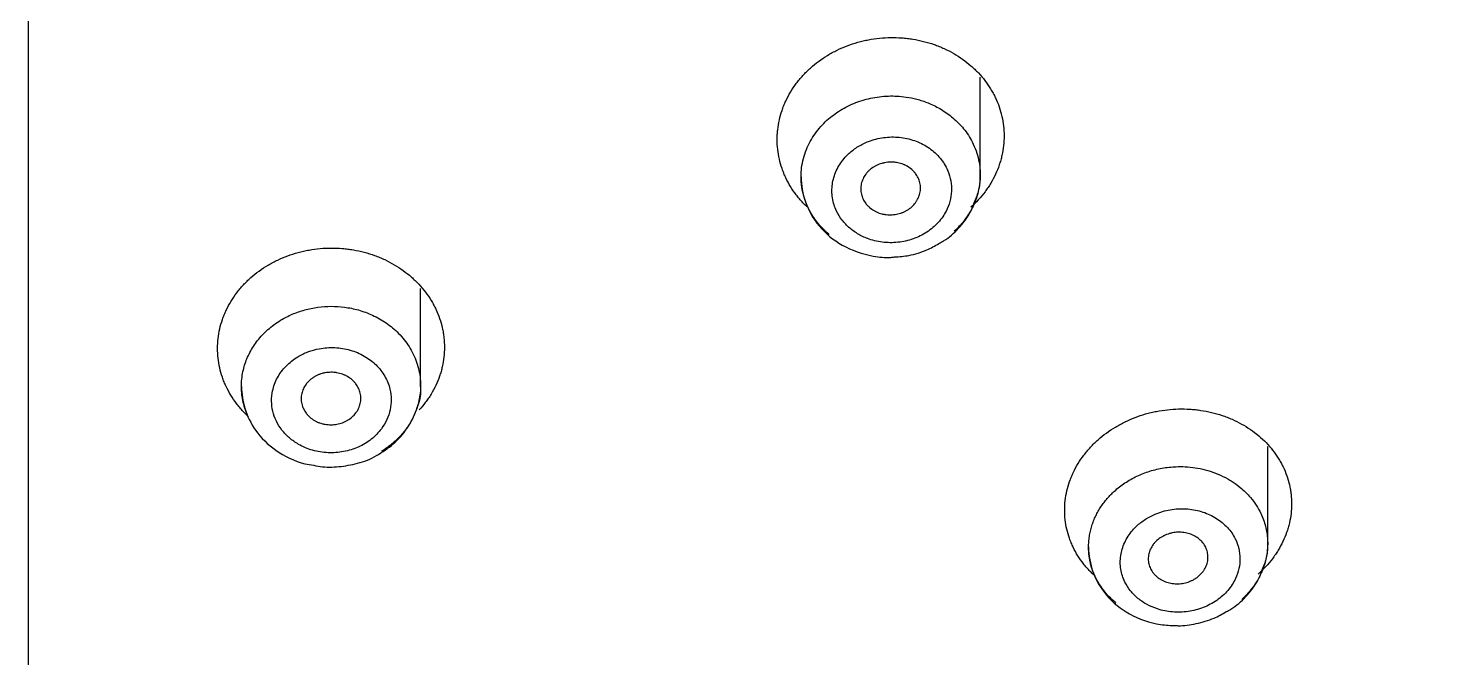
# Model space of a CAD drawing. Header units: millimetres. Extents: x 6110 to 6704, y -2661 to -1821.
# Drawn here: x 6338.01 to 6343.9, y -2176.34 to -2173.71 of the extents above; entities that cross this region are included whole.
import ezdxf

# ---------------------------------------------------------------- set-up
doc = ezdxf.new("R2010")
doc.units = ezdxf.units.MM
doc.header["$LTSCALE"] = 0.1
doc.linetypes.add('CENTERX2', pattern=[101.6, 63.5, -12.7, 12.7, -12.7])
doc.linetypes.add('HIDDEN2', pattern=[4.7625, 3.175, -1.5875])
doc.layers.add('1', color=4, linetype='HIDDEN2', lineweight=13)
doc.layers.add('DIM', color=3, linetype='Continuous', lineweight=9)
doc.layers.add('CENTER', color=1, linetype='CENTERX2')

msp = doc.modelspace()

# ---------------------------------------------------------------- hatches: boundary and pattern name
at = {"layer": 'DIM'}
h = msp.add_hatch(dxfattribs=at)
h.set_pattern_fill('ANSI31', color=2)
edge = h.paths.add_edge_path()
edge.add_line((6619.6172, -2595.9805), (6619.6172, -1962.2056))
edge.add_line((6634.6172, -1966.1101), (6619.6172, -1966.1101))
edge.add_line((6634.6172, -2610.9805), (6634.6172, -1966.1101))
edge.add_line((6634.6172, -2610.9805), (6184.4567, -2610.9805))
edge.add_line((6619.6172, -2595.9805), (6184.4567, -2595.9805))
edge.add_line((6184.4567, -2610.9805), (6184.4567, -2595.9805))

# ---------------------------------------------------------------- linework, layer by layer
at = {"layer": '1', "color": 7, "linetype": 'Continuous', "lineweight": -3}
for p, q in [((6341.9955, -2174.3218), (6341.9955, -2173.9126)), ((6339.6524, -2175.204), (6339.6524, -2174.7971)), ((6343.1992, -2175.8657), (6343.1992, -2175.4594))]:
    msp.add_line(p, q, dxfattribs=at)
for centre, major_axis, start_param, end_param in [((6338.0093, -2168.509), (-13.75, 0), 3.141606, 7.301236), ((6338.0093, -2168.8384), (13.1753, 0), 4.984867, 10.723113)]:
    msp.add_ellipse(centre, major_axis=major_axis, ratio=0.906308, start_param=start_param, end_param=end_param, dxfattribs=at)
for points, knots in [([(6341.2707, -2174.4557), (6341.2647, -2174.45), (6341.2589, -2174.4442), (6341.2483, -2174.433), (6341.2435, -2174.4276), (6341.2342, -2174.4167), (6341.2297, -2174.4111), (6341.2082, -2174.383), (6341.1936, -2174.3592), (6341.1787, -2174.3277), (6341.1759, -2174.3213), (6341.1706, -2174.3084), (6341.1682, -2174.3018), (6341.1614, -2174.2822), (6341.1576, -2174.2689), (6341.1486, -2174.2289), (6341.1455, -2174.2017), (6341.1455, -2174.167), (6341.1457, -2174.1601), (6341.1464, -2174.1463), (6341.147, -2174.1395), (6341.1493, -2174.119), (6341.1538, -2174.0918), (6341.1613, -2174.0651), (6341.1681, -2174.0452), (6341.1705, -2174.0386), (6341.1758, -2174.0254), (6341.1786, -2174.0189), (6341.1935, -2173.9869), (6341.2081, -2173.9625), (6341.2297, -2173.9336), (6341.2342, -2173.9279), (6341.2435, -2173.9167), (6341.2483, -2173.9111), (6341.2632, -2173.8948), (6341.2737, -2173.8844), (6341.3066, -2173.8548), (6341.3305, -2173.8371), (6341.363, -2173.8174), (6341.3696, -2173.8136), (6341.3831, -2173.8063), (6341.3899, -2173.8028), (6341.4105, -2173.7928), (6341.4385, -2173.7806), (6341.4677, -2173.771), (6341.49, -2173.7647), (6341.4975, -2173.7627), (6341.5127, -2173.7592), (6341.5204, -2173.7575), (6341.5588, -2173.7502), (6341.5896, -2173.7472), (6341.6361, -2173.7465), (6341.6516, -2173.7469), (6341.675, -2173.7487), (6341.6828, -2173.7494), (6341.6982, -2173.7512), (6341.7059, -2173.7523), (6341.744, -2173.7585), (6341.7736, -2173.766), (6341.8095, -2173.7786), (6341.8166, -2173.7813), (6341.8308, -2173.787), (6341.8378, -2173.79), (6341.8584, -2173.7995), (6341.8717, -2173.8063), (6341.9103, -2173.8285), (6341.9343, -2173.8455), (6341.9619, -2173.8695), (6341.9673, -2173.8745), (6341.9778, -2173.8845), (6341.9829, -2173.8896), (6341.9976, -2173.9053), (6342.016, -2173.9269), (6342.0319, -2173.9501), (6342.043, -2173.968), (6342.0465, -2173.9741), (6342.0532, -2173.9865), (6342.0563, -2173.9928), (6342.0712, -2174.0243), (6342.0802, -2174.0502), (6342.0893, -2174.0902), (6342.0916, -2174.1038), (6342.0947, -2174.1312), (6342.0955, -2174.1449), (6342.0955, -2174.1859), (6342.0925, -2174.2131), (6342.085, -2174.2469), (6342.0833, -2174.2536), (6342.0795, -2174.2671), (6342.0774, -2174.2738), (6342.0706, -2174.2936), (6342.0602, -2174.3195), (6342.047, -2174.3444), (6342.036, -2174.3626), (6342.0322, -2174.3687), (6342.0242, -2174.3806), (6342.02, -2174.3865), (6341.9982, -2174.4156), (6341.9784, -2174.4372), (6341.9562, -2174.4572)], [0, 0, 0, 0, 0.012003, 0.012003, 0.022514, 0.022514, 0.033024, 0.033024, 0.075067, 0.075067, 0.085577, 0.085577, 0.096088, 0.096088, 0.117109, 0.117109, 0.159152, 0.159152, 0.169662, 0.169662, 0.180173, 0.180173, 0.201194, 0.222215, 0.222215, 0.232726, 0.232726, 0.243236, 0.243236, 0.285279, 0.285279, 0.295789, 0.295789, 0.3063, 0.3063, 0.327321, 0.327321, 0.369364, 0.369364, 0.379874, 0.379874, 0.390385, 0.390385, 0.411406, 0.432427, 0.432427, 0.442938, 0.442938, 0.453449, 0.453449, 0.495491, 0.495491, 0.516512, 0.516512, 0.527023, 0.527023, 0.537533, 0.537533, 0.579576, 0.579576, 0.590086, 0.590086, 0.600597, 0.600597, 0.621618, 0.621618, 0.663661, 0.663661, 0.674171, 0.674171, 0.684682, 0.684682, 0.705703, 0.726724, 0.726724, 0.737235, 0.737235, 0.747745, 0.747745, 0.789788, 0.789788, 0.810809, 0.810809, 0.83183, 0.83183, 0.873873, 0.873873, 0.884383, 0.884383, 0.894894, 0.894894, 0.915915, 0.936936, 0.936936, 0.947447, 0.947447, 0.957958, 0.957958, 1, 1, 1, 1]), ([(6342.1579, -2180.4694), (6342.5135, -2180.3711), (6343.2867, -2180.1238), (6344.4384, -2179.6306), (6345.6009, -2179.0042), (6346.6903, -2178.2758), (6347.6959, -2177.4538), (6348.6093, -2176.5462), (6349.4169, -2175.5601), (6350.0231, -2174.6672), (6350.3241, -2174.0922), (6350.4244, -2173.8833)], [0, 0, 0, 0, 0.098503, 0.217993, 0.337456, 0.45688, 0.576251, 0.695554, 0.814775, 0.933902, 1, 1, 1, 1]), ([(6341.2455, -2174.3295), (6341.2455, -2174.3169), (6341.2471, -2174.2912), (6341.2545, -2174.2532), (6341.2667, -2174.2162), (6341.2832, -2174.1815), (6341.3035, -2174.1492), (6341.327, -2174.1197), (6341.3608, -2174.0854), (6341.4088, -2174.0494), (6341.4739, -2174.0172), (6341.5454, -2173.9967), (6341.6072, -2173.9906), (6341.6577, -2173.9922), (6341.6982, -2173.9972), (6341.7433, -2174.0076), (6341.7916, -2174.0252), (6341.8413, -2174.0515), (6341.8898, -2174.0879), (6341.934, -2174.1354), (6341.964, -2174.1846), (6341.9819, -2174.23), (6341.9913, -2174.2674), (6341.995, -2174.2981), (6341.9955, -2174.3162), (6341.9955, -2174.3219)], [0, 0, 0, 0, 0.036161, 0.073421, 0.109922, 0.145665, 0.180649, 0.214877, 0.248347, 0.310209, 0.372733, 0.435925, 0.499789, 0.529767, 0.564546, 0.604125, 0.648502, 0.697674, 0.751639, 0.810393, 0.873935, 0.911711, 0.948291, 0.983676, 1, 1, 1, 1]), ([(6341.8033, -2174.5375), (6341.811, -2174.5305), (6341.8254, -2174.5157), (6341.8435, -2174.4911), (6341.8601, -2174.4604), (6341.8727, -2174.423), (6341.8771, -2174.3795), (6341.8721, -2174.3363), (6341.8589, -2174.2994), (6341.8419, -2174.2695), (6341.8235, -2174.2457), (6341.8017, -2174.2244), (6341.777, -2174.2057), (6341.7496, -2174.1901), (6341.7201, -2174.1778), (6341.689, -2174.169), (6341.6568, -2174.1639), (6341.6239, -2174.1626), (6341.5911, -2174.165), (6341.5589, -2174.1713), (6341.5227, -2174.1829), (6341.4838, -2174.2019), (6341.45, -2174.2274), (6341.4248, -2174.2533), (6341.4067, -2174.2779), (6341.3924, -2174.3043), (6341.382, -2174.332), (6341.3758, -2174.3607), (6341.374, -2174.3897), (6341.3763, -2174.4186), (6341.3829, -2174.4469), (6341.3955, -2174.4786), (6341.4163, -2174.5125), (6341.4479, -2174.5454), (6341.4861, -2174.5725), (6341.525, -2174.5899), (6341.5613, -2174.6001), (6341.5935, -2174.6052), (6341.6263, -2174.6064), (6341.6591, -2174.6039), (6341.6914, -2174.5976), (6341.7225, -2174.5876), (6341.7519, -2174.5743), (6341.7792, -2174.5576), (6341.7956, -2174.5445), (6341.8033, -2174.5375)], [0, 0, 0, 0, 0.020905, 0.041623, 0.06249, 0.093796, 0.124945, 0.156274, 0.187408, 0.208386, 0.229106, 0.249928, 0.270869, 0.291585, 0.312438, 0.333354, 0.354057, 0.374925, 0.395859, 0.416554, 0.437412, 0.468736, 0.499989, 0.520878, 0.541617, 0.562607, 0.583427, 0.604126, 0.625085, 0.645914, 0.666624, 0.687576, 0.718736, 0.750032, 0.781201, 0.812499, 0.833345, 0.85407, 0.875021, 0.895861, 0.916584, 0.937524, 0.958373, 0.979089, 1, 1, 1, 1]), ([(6341.7089, -2174.4553), (6341.7031, -2174.4606), (6341.6968, -2174.4652), (6341.6866, -2174.4714), (6341.6831, -2174.4733), (6341.6759, -2174.4769), (6341.6721, -2174.4785), (6341.6608, -2174.4828), (6341.653, -2174.485), (6341.6409, -2174.4873), (6341.6369, -2174.4879), (6341.6286, -2174.4888), (6341.6246, -2174.489), (6341.6123, -2174.4892), (6341.6042, -2174.4886), (6341.5941, -2174.487), (6341.5921, -2174.4867), (6341.5881, -2174.4859), (6341.5822, -2174.4845), (6341.5726, -2174.4816), (6341.5652, -2174.4787), (6341.5598, -2174.4762), (6341.558, -2174.4753), (6341.5545, -2174.4735), (6341.5528, -2174.4726), (6341.5442, -2174.4677), (6341.5379, -2174.4632), (6341.5293, -2174.4557), (6341.5265, -2174.4531), (6341.5213, -2174.4476), (6341.5189, -2174.4447), (6341.5121, -2174.4358), (6341.5082, -2174.4295), (6341.5035, -2174.4196), (6341.5021, -2174.4162), (6341.4997, -2174.4093), (6341.4987, -2174.4058), (6341.4963, -2174.3953), (6341.4955, -2174.3881), (6341.4955, -2174.3736), (6341.4963, -2174.3664), (6341.4986, -2174.3557), (6341.4996, -2174.3522), (6341.502, -2174.3452), (6341.5034, -2174.3418), (6341.5081, -2174.3316), (6341.5119, -2174.3252), (6341.5187, -2174.3161), (6341.5211, -2174.3132), (6341.5264, -2174.3074), (6341.5291, -2174.3047), (6341.5378, -2174.2969), (6341.5441, -2174.2922), (6341.5543, -2174.286), (6341.5579, -2174.2841), (6341.5651, -2174.2805), (6341.5725, -2174.2773), (6341.5801, -2174.2748), (6341.586, -2174.2731), (6341.588, -2174.2726), (6341.592, -2174.2717), (6341.594, -2174.2712), (6341.6041, -2174.2693), (6341.6122, -2174.2685), (6341.6244, -2174.2683), (6341.6285, -2174.2684), (6341.6347, -2174.2688), (6341.6367, -2174.269), (6341.6408, -2174.2695), (6341.6428, -2174.2697), (6341.6528, -2174.2714), (6341.6606, -2174.2733), (6341.672, -2174.2773), (6341.6757, -2174.2788), (6341.683, -2174.2821), (6341.6865, -2174.2839), (6341.6966, -2174.2897), (6341.7029, -2174.2942), (6341.7117, -2174.3017), (6341.7144, -2174.3044), (6341.7196, -2174.3099), (6341.7245, -2174.3156), (6341.7287, -2174.3217), (6341.7326, -2174.328), (6341.7343, -2174.3312), (6341.7391, -2174.3412), (6341.7414, -2174.348), (6341.7438, -2174.3586), (6341.7445, -2174.3621), (6341.7453, -2174.3694), (6341.7455, -2174.373), (6341.7455, -2174.3838), (6341.7447, -2174.3909), (6341.7424, -2174.4016), (6341.7414, -2174.4052), (6341.739, -2174.4122), (6341.7363, -2174.419), (6341.7328, -2174.4256), (6341.729, -2174.432), (6341.7268, -2174.4352), (6341.72, -2174.4444), (6341.7148, -2174.4501), (6341.7089, -2174.4553)], [0, 0, 0, 0, 0.03125, 0.03125, 0.046875, 0.046875, 0.0625, 0.0625, 0.09375, 0.09375, 0.109375, 0.109375, 0.125, 0.125, 0.15625, 0.15625, 0.164062, 0.164062, 0.171875, 0.1875, 0.203125, 0.203125, 0.210937, 0.210937, 0.21875, 0.21875, 0.25, 0.25, 0.265625, 0.265625, 0.28125, 0.28125, 0.3125, 0.3125, 0.328125, 0.328125, 0.34375, 0.34375, 0.375, 0.375, 0.40625, 0.40625, 0.421875, 0.421875, 0.4375, 0.4375, 0.46875, 0.46875, 0.484375, 0.484375, 0.5, 0.5, 0.53125, 0.53125, 0.546875, 0.546875, 0.5625, 0.578125, 0.578125, 0.585937, 0.585937, 0.59375, 0.59375, 0.625, 0.625, 0.640625, 0.640625, 0.648437, 0.648437, 0.65625, 0.65625, 0.6875, 0.6875, 0.703125, 0.703125, 0.71875, 0.71875, 0.75, 0.75, 0.765625, 0.765625, 0.78125, 0.796875, 0.796875, 0.8125, 0.8125, 0.84375, 0.84375, 0.859375, 0.859375, 0.875, 0.875, 0.90625, 0.90625, 0.921875, 0.921875, 0.9375, 0.953125, 0.953125, 0.96875, 0.96875, 1, 1, 1, 1]), ([(6341.3629, -2174.5711), (6341.3608, -2174.5694), (6341.3493, -2174.5596), (6341.3302, -2174.541), (6341.3082, -2174.5147), (6341.2904, -2174.4885), (6341.2765, -2174.4631), (6341.2658, -2174.4388), (6341.258, -2174.4161), (6341.2526, -2174.3952), (6341.249, -2174.3762), (6341.2468, -2174.3593), (6341.2458, -2174.3447), (6341.2455, -2174.335), (6341.2455, -2174.3302), (6341.2455, -2174.3295)], [0, 0, 0, 0, 0.027999, 0.1577, 0.279008, 0.391919, 0.496433, 0.59255, 0.680266, 0.759583, 0.830498, 0.893012, 0.947122, 0.99283, 1, 1, 1, 1]), ([(6341.2455, -2174.3296), (6341.246, -2174.3667), (6341.2585, -2174.4389), (6341.3166, -2174.5414), (6341.4156, -2174.6239), (6341.5252, -2174.6607), (6341.6022, -2174.6696), (6341.6318, -2174.6662), (6341.637, -2174.6655)], [0, 0, 0, 0, 0.192037, 0.39745, 0.616766, 0.851125, 0.974082, 1, 1, 1, 1]), ([(6341.9955, -2174.3219), (6341.9955, -2174.3281), (6341.9949, -2174.3459), (6341.9914, -2174.3747), (6341.9843, -2174.4045), (6341.9782, -2174.4226), (6341.9754, -2174.4299)], [0, 0, 0, 0, 0.170522, 0.485428, 0.788926, 1, 1, 1, 1]), ([(6341.8224, -2174.6089), (6341.8293, -2174.6056), (6341.8603, -2174.5891), (6341.9066, -2174.5464), (6341.9509, -2174.4893), (6341.9675, -2174.4486), (6341.9727, -2174.4319)], [0, 0, 0, 0, 0.092195, 0.429621, 0.775613, 1, 1, 1, 1]), ([(6341.9754, -2174.4299), (6341.9743, -2174.4328), (6341.9693, -2174.4453), (6341.9591, -2174.4667), (6341.9434, -2174.4929), (6341.926, -2174.5168), (6341.9072, -2174.5383), (6341.8939, -2174.5515), (6341.8871, -2174.5577)], [0, 0, 0, 0, 0.059118, 0.263935, 0.460429, 0.648604, 0.82846, 1, 1, 1, 1]), ([(6338.927, -2175.3295), (6338.921, -2175.3239), (6338.9152, -2175.318), (6338.9046, -2175.3067), (6338.8998, -2175.3013), (6338.8906, -2175.2904), (6338.8861, -2175.2848), (6338.8646, -2175.2566), (6338.8501, -2175.2327), (6338.8353, -2175.2013), (6338.8325, -2175.1949), (6338.8273, -2175.182), (6338.8248, -2175.1755), (6338.8181, -2175.1558), (6338.8144, -2175.1427), (6338.8054, -2175.1027), (6338.8024, -2175.0757), (6338.8024, -2175.0344), (6338.8032, -2175.0207), (6338.8063, -2174.9935), (6338.8109, -2174.9666), (6338.8184, -2174.9401), (6338.8252, -2174.9204), (6338.8277, -2174.9139), (6338.833, -2174.9009), (6338.8358, -2174.8944), (6338.8508, -2174.8627), (6338.8654, -2174.8387), (6338.887, -2174.8102), (6338.8915, -2174.8045), (6338.9008, -2174.7935), (6338.9056, -2174.788), (6338.9205, -2174.7719), (6338.931, -2174.7617), (6338.9639, -2174.7326), (6338.9879, -2174.7152), (6339.0204, -2174.6959), (6339.027, -2174.6922), (6339.0405, -2174.685), (6339.0473, -2174.6816), (6339.0679, -2174.6718), (6339.0959, -2174.6601), (6339.1251, -2174.6507), (6339.1475, -2174.6447), (6339.155, -2174.6428), (6339.1701, -2174.6394), (6339.1778, -2174.6379), (6339.2162, -2174.631), (6339.2471, -2174.6282), (6339.2936, -2174.6281), (6339.3091, -2174.6287), (6339.3325, -2174.6306), (6339.3403, -2174.6314), (6339.3558, -2174.6334), (6339.3634, -2174.6346), (6339.4016, -2174.6411), (6339.4312, -2174.649), (6339.4671, -2174.6619), (6339.4742, -2174.6647), (6339.4884, -2174.6706), (6339.4954, -2174.6736), (6339.516, -2174.6833), (6339.5293, -2174.6903), (6339.5679, -2174.7129), (6339.5918, -2174.7301), (6339.6194, -2174.7544), (6339.6248, -2174.7594), (6339.6353, -2174.7695), (6339.6403, -2174.7746), (6339.6551, -2174.7904), (6339.6734, -2174.8122), (6339.6893, -2174.8355), (6339.7003, -2174.8536), (6339.7038, -2174.8597), (6339.7105, -2174.8721), (6339.7136, -2174.8784), (6339.7285, -2174.9099), (6339.7374, -2174.9359), (6339.7449, -2174.9692), (6339.7462, -2174.9759), (6339.7485, -2174.9895), (6339.7494, -2174.9963), (6339.7517, -2175.0168), (6339.7524, -2175.0304), (6339.7524, -2175.0712), (6339.7493, -2175.0982), (6339.7417, -2175.1318), (6339.74, -2175.1385), (6339.7362, -2175.1518), (6339.7341, -2175.1584), (6339.7273, -2175.178), (6339.7168, -2175.2037), (6339.7036, -2175.2283), (6339.6926, -2175.2463), (6339.6888, -2175.2523), (6339.6807, -2175.2641), (6339.6765, -2175.2699), (6339.6643, -2175.2859), (6339.656, -2175.2959), (6339.6472, -2175.3055)], [0, 0, 0, 0, 0.012245, 0.012245, 0.023005, 0.023005, 0.033765, 0.033765, 0.076804, 0.076804, 0.087564, 0.087564, 0.098324, 0.098324, 0.119843, 0.119843, 0.162883, 0.162883, 0.184403, 0.184403, 0.205922, 0.227442, 0.227442, 0.238202, 0.238202, 0.248962, 0.248962, 0.292001, 0.292001, 0.302761, 0.302761, 0.313521, 0.313521, 0.335041, 0.335041, 0.37808, 0.37808, 0.38884, 0.38884, 0.3996, 0.3996, 0.42112, 0.442639, 0.442639, 0.453399, 0.453399, 0.464159, 0.464159, 0.507199, 0.507199, 0.528718, 0.528718, 0.539478, 0.539478, 0.550238, 0.550238, 0.593277, 0.593277, 0.604037, 0.604037, 0.614797, 0.614797, 0.636317, 0.636317, 0.679356, 0.679356, 0.690116, 0.690116, 0.700876, 0.700876, 0.722396, 0.743916, 0.743916, 0.754675, 0.754675, 0.765435, 0.765435, 0.808475, 0.808475, 0.819235, 0.819235, 0.829994, 0.829994, 0.851514, 0.851514, 0.894554, 0.894554, 0.905313, 0.905313, 0.916073, 0.916073, 0.937593, 0.959113, 0.959113, 0.969873, 0.969873, 0.980633, 0.980633, 1, 1, 1, 1]), ([(6341.637, -2174.6655), (6341.6574, -2174.6648), (6341.7033, -2174.6598), (6341.7669, -2174.6404), (6341.8063, -2174.6193), (6341.8224, -2174.6089)], [0, 0, 0, 0, 0.306686, 0.704839, 1, 1, 1, 1]), ([(6338.9318, -2175.3358), (6338.9272, -2175.3261), (6338.9189, -2175.306), (6338.9097, -2175.2747), (6338.904, -2175.2424), (6338.9018, -2175.2098), (6338.9033, -2175.1771), (6338.9081, -2175.1465), (6338.9155, -2175.1179), (6338.9251, -2175.0914), (6338.9374, -2175.0652), (6338.9523, -2175.0397), (6338.9699, -2175.0151), (6338.9901, -2174.9916), (6339.0129, -2174.9694), (6339.0383, -2174.9489), (6339.0716, -2174.9265), (6339.1143, -2174.9045), (6339.1668, -2174.886), (6339.2216, -2174.8748), (6339.2776, -2174.8709), (6339.3349, -2174.8745), (6339.3937, -2174.8865), (6339.4531, -2174.9083), (6339.5106, -2174.941), (6339.5631, -2174.9851), (6339.6072, -2175.0405), (6339.6334, -2175.0946), (6339.6464, -2175.141), (6339.6518, -2175.1763), (6339.653, -2175.2105), (6339.6504, -2175.2433), (6339.6445, -2175.2743), (6339.6359, -2175.3033), (6339.6249, -2175.3302), (6339.6122, -2175.355), (6339.598, -2175.3775), (6339.5829, -2175.3979), (6339.5671, -2175.4161), (6339.551, -2175.4323), (6339.5349, -2175.4466), (6339.5191, -2175.4591), (6339.5038, -2175.47), (6339.4936, -2175.4765), (6339.4886, -2175.4795)], [0, 0, 0, 0, 0.021055, 0.042808, 0.064562, 0.086317, 0.108071, 0.129826, 0.148085, 0.166615, 0.185418, 0.204494, 0.223842, 0.243464, 0.263358, 0.283526, 0.303967, 0.337315, 0.370519, 0.403581, 0.436502, 0.469675, 0.505196, 0.543066, 0.583286, 0.625854, 0.670771, 0.718036, 0.742639, 0.766313, 0.789055, 0.810867, 0.831749, 0.851699, 0.870719, 0.888807, 0.905965, 0.922192, 0.937488, 0.951852, 0.965286, 0.977788, 0.98936, 1, 1, 1, 1]), ([(6339.4201, -2175.4466), (6339.4292, -2175.4411), (6339.4464, -2175.4292), (6339.4694, -2175.4084), (6339.4924, -2175.3813), (6339.5128, -2175.347), (6339.5265, -2175.3052), (6339.531, -2175.2621), (6339.5262, -2175.2237), (6339.5161, -2175.1913), (6339.5032, -2175.1648), (6339.4866, -2175.1401), (6339.4665, -2175.1174), (6339.4431, -2175.0972), (6339.4168, -2175.0799), (6339.3883, -2175.0657), (6339.3579, -2175.055), (6339.326, -2175.0479), (6339.2934, -2175.0444), (6339.2605, -2175.0448), (6339.2225, -2175.0498), (6339.1804, -2175.0615), (6339.1418, -2175.0804), (6339.1116, -2175.1013), (6339.0886, -2175.1222), (6339.0689, -2175.1455), (6339.0527, -2175.1707), (6339.0404, -2175.1976), (6339.031, -2175.2302), (6339.027, -2175.2688), (6339.0324, -2175.3118), (6339.0471, -2175.3532), (6339.0708, -2175.3911), (6339.1023, -2175.4243), (6339.1366, -2175.4483), (6339.1698, -2175.4648), (6339.2003, -2175.4755), (6339.2321, -2175.4825), (6339.2648, -2175.4859), (6339.2977, -2175.4855), (6339.3302, -2175.4813), (6339.3619, -2175.4734), (6339.3922, -2175.4619), (6339.411, -2175.452), (6339.4201, -2175.4466)], [0, 0, 0, 0, 0.020913, 0.041633, 0.062503, 0.093837, 0.124968, 0.156315, 0.187437, 0.208409, 0.229131, 0.24996, 0.270882, 0.291597, 0.312471, 0.333378, 0.354076, 0.374957, 0.395895, 0.416591, 0.437454, 0.468777, 0.500041, 0.520913, 0.541654, 0.562653, 0.583457, 0.604161, 0.625133, 0.656282, 0.687578, 0.718753, 0.750042, 0.781232, 0.812514, 0.833368, 0.854096, 0.875037, 0.895877, 0.916599, 0.937533, 0.958374, 0.979087, 1, 1, 1, 1]), ([(6339.3659, -2175.3354), (6339.3601, -2175.3405), (6339.3538, -2175.3451), (6339.3437, -2175.3512), (6339.3402, -2175.353), (6339.3329, -2175.3565), (6339.3292, -2175.3581), (6339.3178, -2175.3623), (6339.31, -2175.3644), (6339.298, -2175.3666), (6339.2939, -2175.3672), (6339.2857, -2175.3679), (6339.2816, -2175.3681), (6339.2694, -2175.3682), (6339.2612, -2175.3676), (6339.2512, -2175.3659), (6339.2491, -2175.3655), (6339.2451, -2175.3646), (6339.2392, -2175.3632), (6339.2296, -2175.3603), (6339.2222, -2175.3573), (6339.215, -2175.3539), (6339.2115, -2175.3521), (6339.2012, -2175.3461), (6339.1949, -2175.3416), (6339.1862, -2175.3341), (6339.1835, -2175.3314), (6339.1783, -2175.3259), (6339.1758, -2175.323), (6339.169, -2175.3141), (6339.1651, -2175.3078), (6339.1604, -2175.2979), (6339.159, -2175.2945), (6339.1566, -2175.2876), (6339.1556, -2175.2841), (6339.1532, -2175.2736), (6339.1524, -2175.2665), (6339.1524, -2175.252), (6339.1532, -2175.2448), (6339.1555, -2175.2343), (6339.1565, -2175.2308), (6339.1589, -2175.2239), (6339.1603, -2175.2205), (6339.165, -2175.2104), (6339.1688, -2175.2041), (6339.1756, -2175.1951), (6339.178, -2175.1922), (6339.1832, -2175.1865), (6339.186, -2175.1838), (6339.1946, -2175.1762), (6339.2009, -2175.1716), (6339.2111, -2175.1655), (6339.2147, -2175.1636), (6339.2219, -2175.1601), (6339.2293, -2175.157), (6339.2369, -2175.1545), (6339.2428, -2175.1529), (6339.2448, -2175.1524), (6339.2488, -2175.1515), (6339.2508, -2175.1511), (6339.2609, -2175.1493), (6339.269, -2175.1485), (6339.2812, -2175.1484), (6339.2853, -2175.1486), (6339.2915, -2175.149), (6339.2935, -2175.1493), (6339.2976, -2175.1498), (6339.2996, -2175.1501), (6339.3097, -2175.1517), (6339.3175, -2175.1538), (6339.3288, -2175.1578), (6339.3326, -2175.1594), (6339.3398, -2175.1627), (6339.3433, -2175.1645), (6339.3535, -2175.1705), (6339.3598, -2175.175), (6339.3686, -2175.1826), (6339.3713, -2175.1852), (6339.3765, -2175.1908), (6339.3814, -2175.1965), (6339.3856, -2175.2026), (6339.3895, -2175.2089), (6339.3912, -2175.2122), (6339.396, -2175.2221), (6339.3983, -2175.229), (6339.4008, -2175.2395), (6339.4014, -2175.243), (6339.4022, -2175.2503), (6339.4024, -2175.2538), (6339.4024, -2175.2646), (6339.4017, -2175.2717), (6339.3993, -2175.2823), (6339.3983, -2175.2859), (6339.3959, -2175.2928), (6339.3932, -2175.2995), (6339.3897, -2175.306), (6339.3859, -2175.3124), (6339.3838, -2175.3155), (6339.377, -2175.3246), (6339.3718, -2175.3302), (6339.3659, -2175.3354)], [0, 0, 0, 0, 0.03125, 0.03125, 0.046875, 0.046875, 0.0625, 0.0625, 0.09375, 0.09375, 0.109375, 0.109375, 0.125, 0.125, 0.15625, 0.15625, 0.164063, 0.164063, 0.171875, 0.1875, 0.203125, 0.203125, 0.21875, 0.21875, 0.25, 0.25, 0.265625, 0.265625, 0.28125, 0.28125, 0.3125, 0.3125, 0.328125, 0.328125, 0.34375, 0.34375, 0.375, 0.375, 0.40625, 0.40625, 0.421875, 0.421875, 0.4375, 0.4375, 0.46875, 0.46875, 0.484375, 0.484375, 0.5, 0.5, 0.53125, 0.53125, 0.546875, 0.546875, 0.5625, 0.578125, 0.578125, 0.585938, 0.585938, 0.59375, 0.59375, 0.625, 0.625, 0.640625, 0.640625, 0.648438, 0.648438, 0.65625, 0.65625, 0.6875, 0.6875, 0.703125, 0.703125, 0.71875, 0.71875, 0.75, 0.75, 0.765625, 0.765625, 0.78125, 0.796875, 0.796875, 0.8125, 0.8125, 0.84375, 0.84375, 0.859375, 0.859375, 0.875, 0.875, 0.90625, 0.90625, 0.921875, 0.921875, 0.9375, 0.953125, 0.953125, 0.96875, 0.96875, 1, 1, 1, 1]), ([(6338.9026, -2175.2082), (6338.903, -2175.2395), (6338.9127, -2175.3032), (6338.9587, -2175.3983), (6339.0449, -2175.4815), (6339.1352, -2175.5266), (6339.1925, -2175.5361), (6339.2049, -2175.5376)], [0, 0, 0, 0, 0.19245, 0.410643, 0.655419, 0.926885, 1, 1, 1, 1]), ([(6339.3985, -2175.5259), (6339.3987, -2175.5259), (6339.4268, -2175.52), (6339.4793, -2175.4929), (6339.5497, -2175.4427), (6339.6059, -2175.3745), (6339.6297, -2175.3227), (6339.6384, -2175.2947)], [0, 0, 0, 0, 0.001665, 0.238434, 0.485502, 0.741348, 1, 1, 1, 1]), ([(6342.4711, -2175.997), (6342.4659, -2175.9922), (6342.4608, -2175.9872), (6342.4509, -2175.977), (6342.4462, -2175.9718), (6342.437, -2175.9613), (6342.4325, -2175.9559), (6342.4112, -2175.9287), (6342.3967, -2175.9056), (6342.382, -2175.8751), (6342.3792, -2175.8689), (6342.374, -2175.8563), (6342.3715, -2175.85), (6342.3648, -2175.8308), (6342.3611, -2175.818), (6342.3522, -2175.779), (6342.3492, -2175.7524), (6342.3492, -2175.7118), (6342.35, -2175.6983), (6342.3531, -2175.6716), (6342.3577, -2175.645), (6342.3653, -2175.6187), (6342.3721, -2175.5992), (6342.3746, -2175.5927), (6342.3799, -2175.5798), (6342.3827, -2175.5734), (6342.3977, -2175.5418), (6342.4124, -2175.5178), (6342.4341, -2175.4893), (6342.4386, -2175.4836), (6342.4479, -2175.4725), (6342.4527, -2175.467), (6342.4677, -2175.4509), (6342.4783, -2175.4406), (6342.5114, -2175.4112), (6342.5354, -2175.3936), (6342.5681, -2175.3739), (6342.5747, -2175.3701), (6342.5882, -2175.3628), (6342.5951, -2175.3593), (6342.6157, -2175.3492), (6342.6439, -2175.3371), (6342.6732, -2175.3273), (6342.6956, -2175.3209), (6342.7031, -2175.3189), (6342.7184, -2175.3153), (6342.7261, -2175.3136), (6342.7645, -2175.3061), (6342.7954, -2175.3028), (6342.842, -2175.3017), (6342.8575, -2175.302), (6342.8809, -2175.3034), (6342.8887, -2175.3041), (6342.9041, -2175.3057), (6342.9118, -2175.3067), (6342.9498, -2175.3123), (6342.9794, -2175.3194), (6343.0152, -2175.3314), (6343.0223, -2175.334), (6343.0365, -2175.3394), (6343.0434, -2175.3423), (6343.064, -2175.3513), (6343.0772, -2175.3579), (6343.1156, -2175.3792), (6343.1394, -2175.3955), (6343.1835, -2175.4326), (6343.203, -2175.4528), (6343.2285, -2175.4853), (6343.2364, -2175.4966), (6343.2474, -2175.514), (6343.2508, -2175.5199), (6343.2575, -2175.532), (6343.2606, -2175.538), (6343.2754, -2175.5686), (6343.2842, -2175.5938), (6343.2917, -2175.6263), (6343.293, -2175.6328), (6343.2953, -2175.646), (6343.2962, -2175.6527), (6343.2985, -2175.6728), (6343.2992, -2175.6861), (6343.2992, -2175.7262), (6343.2961, -2175.7528), (6343.2885, -2175.786), (6343.2867, -2175.7926), (6343.2829, -2175.8058), (6343.2808, -2175.8124), (6343.274, -2175.8318), (6343.2635, -2175.8573), (6343.2502, -2175.8818), (6343.2392, -2175.8999), (6343.2354, -2175.9058), (6343.2273, -2175.9176), (6343.2231, -2175.9235), (6343.2012, -2175.9522), (6343.1813, -2175.9737), (6343.159, -2175.9934)], [0, 0, 0, 0, 0.010547, 0.010547, 0.021073, 0.021073, 0.031599, 0.031599, 0.073704, 0.073704, 0.08423, 0.08423, 0.094756, 0.094756, 0.115808, 0.115808, 0.157913, 0.157913, 0.178965, 0.178965, 0.200017, 0.221069, 0.221069, 0.231595, 0.231595, 0.242121, 0.242121, 0.284226, 0.284226, 0.294752, 0.294752, 0.305278, 0.305278, 0.32633, 0.32633, 0.368434, 0.368434, 0.37896, 0.37896, 0.389487, 0.389487, 0.410539, 0.431591, 0.431591, 0.442117, 0.442117, 0.452643, 0.452643, 0.494748, 0.494748, 0.5158, 0.5158, 0.526326, 0.526326, 0.536852, 0.536852, 0.578956, 0.578956, 0.589482, 0.589482, 0.600008, 0.600008, 0.621061, 0.621061, 0.663165, 0.663165, 0.705269, 0.705269, 0.726322, 0.726322, 0.736848, 0.736848, 0.747374, 0.747374, 0.789478, 0.789478, 0.800004, 0.800004, 0.81053, 0.81053, 0.831583, 0.831583, 0.873687, 0.873687, 0.884213, 0.884213, 0.894739, 0.894739, 0.915791, 0.936843, 0.936843, 0.94737, 0.94737, 0.957896, 0.957896, 1, 1, 1, 1]), ([(6339.2049, -2175.5376), (6339.217, -2175.5404), (6339.2545, -2175.547), (6339.321, -2175.5445), (6339.3725, -2175.534), (6339.3985, -2175.5259)], [0, 0, 0, 0, 0.18939, 0.586635, 1, 1, 1, 1]), ([(6342.4492, -2175.8798), (6342.4492, -2175.8726), (6342.4498, -2175.8578), (6342.4523, -2175.8356), (6342.4566, -2175.8132), (6342.4626, -2175.7914), (6342.4701, -2175.7702), (6342.4791, -2175.7497), (6342.4894, -2175.7301), (6342.501, -2175.7114), (6342.5137, -2175.6935), (6342.5274, -2175.6766), (6342.5421, -2175.6607), (6342.5657, -2175.6381), (6342.601, -2175.6106), (6342.6509, -2175.5823), (6342.7057, -2175.561), (6342.764, -2175.5473), (6342.8175, -2175.5426), (6342.865, -2175.5439), (6342.9066, -2175.5491), (6342.9491, -2175.559), (6342.9917, -2175.574), (6343.0253, -2175.5904), (6343.0564, -2175.6092), (6343.09, -2175.6337), (6343.1336, -2175.6766), (6343.1644, -2175.7242), (6343.182, -2175.766), (6343.1905, -2175.7933), (6343.1961, -2175.8206), (6343.1987, -2175.8448), (6343.1992, -2175.8598), (6343.1992, -2175.8657)], [0, 0, 0, 0, 0.020712, 0.042875, 0.064745, 0.086322, 0.107608, 0.128602, 0.149304, 0.169716, 0.189837, 0.209667, 0.229209, 0.24846, 0.297701, 0.347423, 0.397634, 0.448342, 0.499553, 0.533589, 0.569335, 0.606792, 0.645962, 0.686845, 0.705643, 0.743101, 0.799187, 0.873854, 0.902004, 0.929522, 0.956407, 0.982659, 1, 1, 1, 1]), ([(6343.0106, -2176.0838), (6343.0184, -2176.0768), (6343.0328, -2176.0621), (6343.0509, -2176.0379), (6343.0676, -2176.0075), (6343.0802, -2175.9708), (6343.0846, -2175.9282), (6343.0796, -2175.886), (6343.0665, -2175.8501), (6343.0496, -2175.8211), (6343.0313, -2175.7982), (6343.0096, -2175.7776), (6342.9849, -2175.7596), (6342.9576, -2175.7447), (6342.9282, -2175.733), (6342.8971, -2175.7247), (6342.8648, -2175.7201), (6342.832, -2175.7192), (6342.7991, -2175.722), (6342.7668, -2175.7285), (6342.7305, -2175.7403), (6342.6915, -2175.7594), (6342.6575, -2175.7848), (6342.6323, -2175.8106), (6342.6141, -2175.8349), (6342.5998, -2175.861), (6342.5893, -2175.8883), (6342.5832, -2175.9163), (6342.5813, -2175.9447), (6342.5836, -2175.973), (6342.5902, -2176.0005), (6342.6027, -2176.0313), (6342.6235, -2176.0641), (6342.655, -2176.0959), (6342.6931, -2176.1219), (6342.7319, -2176.1385), (6342.7681, -2176.1481), (6342.8004, -2176.1527), (6342.8332, -2176.1535), (6342.866, -2176.1507), (6342.8984, -2176.1441), (6342.9295, -2176.134), (6342.9591, -2176.1205), (6342.9864, -2176.1038), (6343.0029, -2176.0908), (6343.0106, -2176.0838)], [0, 0, 0, 0, 0.020894, 0.04161, 0.062492, 0.093773, 0.124945, 0.15624, 0.187403, 0.208354, 0.229076, 0.249921, 0.270849, 0.291567, 0.312434, 0.333352, 0.354058, 0.374926, 0.395867, 0.416565, 0.437417, 0.468743, 0.499998, 0.520879, 0.541618, 0.56261, 0.58343, 0.604129, 0.625082, 0.645926, 0.666636, 0.68757, 0.718759, 0.750025, 0.781228, 0.812496, 0.833365, 0.854091, 0.875023, 0.895879, 0.916599, 0.937528, 0.958377, 0.979087, 1, 1, 1, 1]), ([(6342.9128, -2175.9997), (6342.907, -2176.005), (6342.9006, -2176.0096), (6342.8904, -2176.0158), (6342.8869, -2176.0178), (6342.8797, -2176.0213), (6342.8759, -2176.023), (6342.8645, -2176.0274), (6342.8567, -2176.0297), (6342.8447, -2176.0321), (6342.8406, -2176.0327), (6342.8324, -2176.0337), (6342.8283, -2176.0339), (6342.816, -2176.0343), (6342.8079, -2176.0338), (6342.7958, -2176.0321), (6342.7918, -2176.0313), (6342.784, -2176.0295), (6342.7763, -2176.0274), (6342.769, -2176.0246), (6342.7617, -2176.0215), (6342.7582, -2176.0197), (6342.748, -2176.0141), (6342.7417, -2176.0098), (6342.7331, -2176.0027), (6342.7303, -2176.0001), (6342.7251, -2175.9948), (6342.7227, -2175.992), (6342.7159, -2175.9835), (6342.712, -2175.9774), (6342.7073, -2175.9678), (6342.7059, -2175.9644), (6342.7035, -2175.9577), (6342.7025, -2175.9544), (6342.7001, -2175.9441), (6342.6992, -2175.9371), (6342.6992, -2175.9229), (6342.7, -2175.9158), (6342.7023, -2175.9054), (6342.7033, -2175.902), (6342.7056, -2175.8951), (6342.707, -2175.8917), (6342.7117, -2175.8817), (6342.7155, -2175.8754), (6342.7223, -2175.8663), (6342.7247, -2175.8634), (6342.7299, -2175.8577), (6342.7327, -2175.855), (6342.7413, -2175.8472), (6342.7476, -2175.8425), (6342.7579, -2175.8363), (6342.7615, -2175.8343), (6342.7687, -2175.8308), (6342.7761, -2175.8275), (6342.7838, -2175.8249), (6342.7897, -2175.8232), (6342.7917, -2175.8227), (6342.7957, -2175.8217), (6342.7977, -2175.8212), (6342.8078, -2175.8192), (6342.8159, -2175.8183), (6342.8282, -2175.8179), (6342.8323, -2175.818), (6342.8405, -2175.8185), (6342.8446, -2175.8189), (6342.8566, -2175.8206), (6342.8644, -2175.8224), (6342.8757, -2175.8261), (6342.8794, -2175.8276), (6342.8867, -2175.8307), (6342.8902, -2175.8324), (6342.9003, -2175.838), (6342.9066, -2175.8422), (6342.9183, -2175.8519), (6342.9234, -2175.8572), (6342.9302, -2175.8658), (6342.9323, -2175.8687), (6342.9362, -2175.8748), (6342.938, -2175.878), (6342.9427, -2175.8876), (6342.9451, -2175.8943), (6342.9475, -2175.9045), (6342.9481, -2175.908), (6342.949, -2175.9151), (6342.9492, -2175.9186), (6342.9492, -2175.9291), (6342.9485, -2175.9362), (6342.9461, -2175.9467), (6342.9451, -2175.9502), (6342.9428, -2175.957), (6342.9401, -2175.9637), (6342.9366, -2175.9702), (6342.9328, -2175.9766), (6342.9307, -2175.9797), (6342.9239, -2175.9888), (6342.9186, -2175.9945), (6342.9128, -2175.9997)], [0, 0, 0, 0, 0.03125, 0.03125, 0.046875, 0.046875, 0.0625, 0.0625, 0.09375, 0.09375, 0.109375, 0.109375, 0.125, 0.125, 0.15625, 0.15625, 0.171875, 0.171875, 0.1875, 0.203125, 0.203125, 0.21875, 0.21875, 0.25, 0.25, 0.265625, 0.265625, 0.28125, 0.28125, 0.3125, 0.3125, 0.328125, 0.328125, 0.34375, 0.34375, 0.375, 0.375, 0.40625, 0.40625, 0.421875, 0.421875, 0.4375, 0.4375, 0.46875, 0.46875, 0.484375, 0.484375, 0.5, 0.5, 0.53125, 0.53125, 0.546875, 0.546875, 0.5625, 0.578125, 0.578125, 0.585938, 0.585938, 0.59375, 0.59375, 0.625, 0.625, 0.640625, 0.640625, 0.65625, 0.65625, 0.6875, 0.6875, 0.703125, 0.703125, 0.71875, 0.71875, 0.75, 0.75, 0.78125, 0.78125, 0.796875, 0.796875, 0.8125, 0.8125, 0.84375, 0.84375, 0.859375, 0.859375, 0.875, 0.875, 0.90625, 0.90625, 0.921875, 0.921875, 0.9375, 0.953125, 0.953125, 0.96875, 0.96875, 1, 1, 1, 1]), ([(6343.1992, -2175.8657), (6343.1992, -2175.8686), (6343.199, -2175.8801), (6343.1976, -2175.8999), (6343.1935, -2175.9249), (6343.1874, -2175.949), (6343.1821, -2175.9647), (6343.1791, -2175.9723), (6343.1791, -2175.9724)], [0, 0, 0, 0, 0.079068, 0.317685, 0.550272, 0.776832, 0.997367, 1, 1, 1, 1]), ([(6342.565, -2176.1155), (6342.5633, -2176.1142), (6342.5526, -2176.1052), (6342.5345, -2176.0881), (6342.5132, -2176.0634), (6342.4959, -2176.0388), (6342.4822, -2176.0149), (6342.4716, -2175.9921), (6342.4636, -2175.9708), (6342.4579, -2175.9511), (6342.454, -2175.9332), (6342.4515, -2175.9174), (6342.4501, -2175.9035), (6342.4494, -2175.8919), (6342.4492, -2175.8842), (6342.4492, -2175.8804), (6342.4492, -2175.8798)], [0, 0, 0, 0, 0.022241, 0.148117, 0.265823, 0.375355, 0.476715, 0.569899, 0.654908, 0.73174, 0.800395, 0.860872, 0.913171, 0.95729, 0.99323, 1, 1, 1, 1]), ([(6342.4492, -2175.8799), (6342.4497, -2175.9165), (6342.4622, -2175.9877), (6342.5203, -2176.0882), (6342.6187, -2176.1677), (6342.7258, -2176.2046), (6342.7936, -2176.2091), (6342.8157, -2176.2089)], [0, 0, 0, 0, 0.199985, 0.413922, 0.64241, 0.886531, 1, 1, 1, 1]), ([(6343.0255, -2176.1505), (6343.0323, -2176.1473), (6343.0634, -2176.1309), (6343.1098, -2176.0884), (6343.1544, -2176.0316), (6343.1711, -2175.9912), (6343.1763, -2175.9745)], [0, 0, 0, 0, 0.090723, 0.428012, 0.774, 1, 1, 1, 1]), ([(6343.1791, -2175.9724), (6343.1763, -2175.9797), (6343.1701, -2175.994), (6343.1594, -2176.0146), (6343.1474, -2176.0341), (6343.1344, -2176.0523), (6343.1205, -2176.0692), (6343.106, -2176.0848), (6343.0958, -2176.0946), (6343.0906, -2176.0993)], [0, 0, 0, 0, 0.15435, 0.306235, 0.453738, 0.596863, 0.735612, 0.86999, 1, 1, 1, 1]), ([(6342.8157, -2176.2089), (6342.8185, -2176.2091), (6342.8465, -2176.2111), (6342.901, -2176.2018), (6342.9696, -2176.1824), (6343.0092, -2176.161), (6343.0255, -2176.1505)], [0, 0, 0, 0, 0.038044, 0.381027, 0.735486, 1, 1, 1, 1])]:
    msp.add_open_spline(points, degree=3, knots=knots, dxfattribs=at)
for points in [[(6341.9727, -2174.4319), (6341.9984, -2174.38), (6341.9955, -2174.3217)], [(6339.6384, -2175.2947), (6339.6585, -2175.252), (6339.6521, -2175.2028)], [(6343.1763, -2175.9745), (6343.2021, -2175.9231), (6343.1992, -2175.8655)]]:
    msp.add_open_spline(points, degree=2, dxfattribs=at)
at = {"layer": 'CENTER'}
msp.add_line((6338.0093, -2152.1552), (6338.0093, -2433.1083), dxfattribs=at)

doc.saveas('drawing.dxf')
